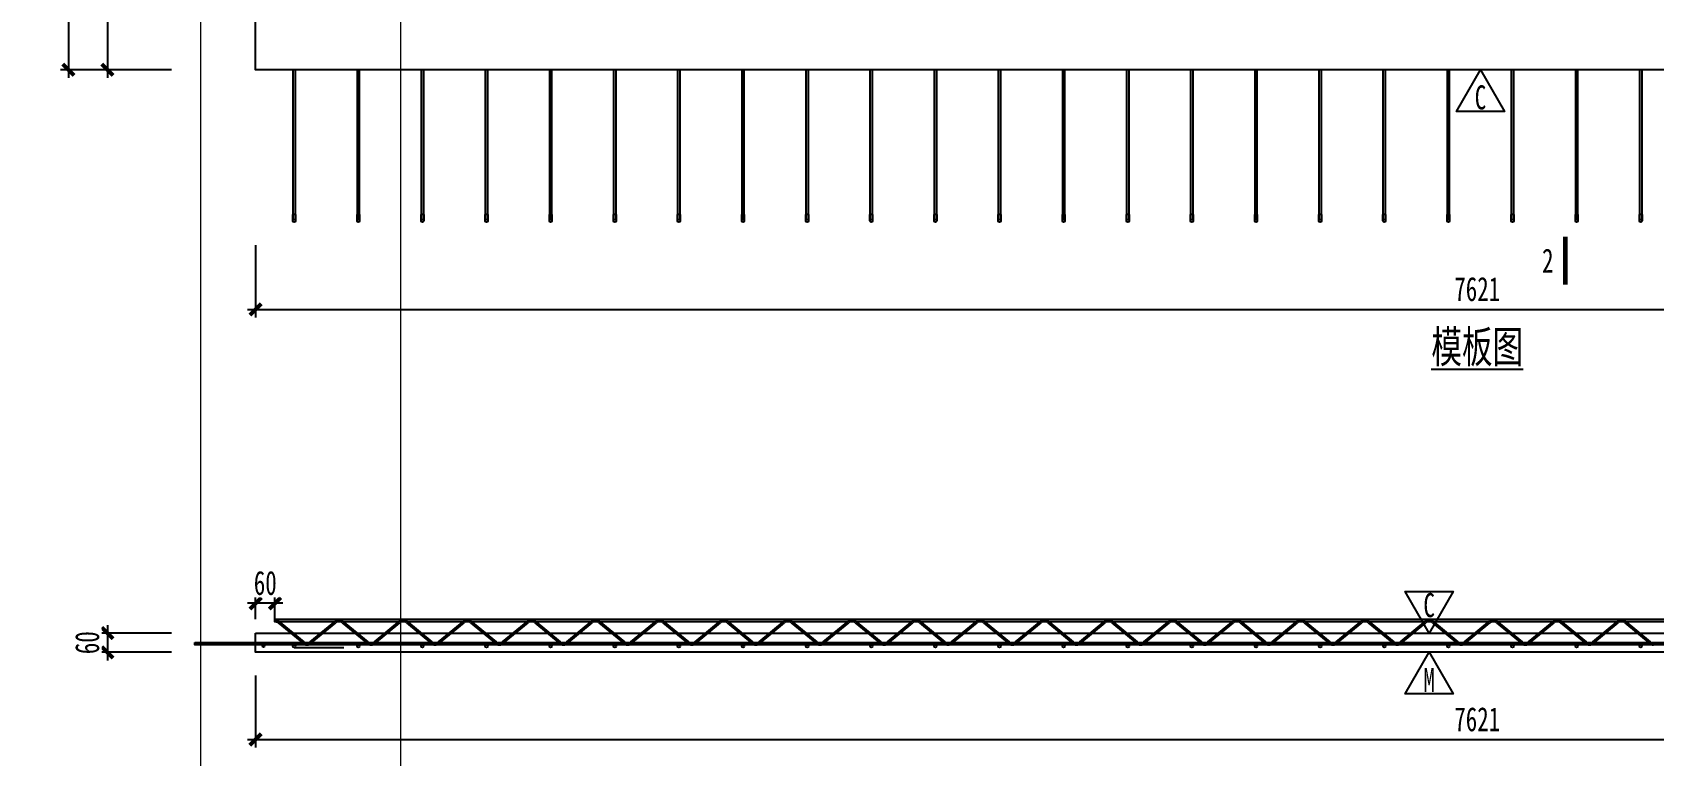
# Model space of a CAD drawing. Extents: x -524 to 129100, y -10500 to 1.
# Drawn here: x -524 to 4533, y -5351 to -3096 of the extents above; entities that cross this region are included whole.
import ezdxf

# ---------------------------------------------------------------- set-up
doc = ezdxf.new("R2010")
doc.units = 0
doc.header["$LTSCALE"] = 250
doc.linetypes.add('BeePC_CENTER', pattern=[2, 1.25, -0.25, 0.25, -0.25])
doc.layers.get('0').update_dxf_attribs({"linetype": 'CONTINUOUS'})
doc.layers.get('Defpoints').update_dxf_attribs({"linetype": 'CONTINUOUS'})
for name, color, linetype in [('BeePC-CCBZ', 110, 'CONTINUOUS'), ('BeePC-GJ-LEVEL', 141, 'CONTINUOUS'), ('BeePC-GJ-Truss', 185, 'CONTINUOUS'), ('BeePC-TONG-ZT', 50, 'CONTINUOUS')]:
    doc.layers.add(name, color=color, linetype=linetype)
doc.layers.add('G-ANNO-TTLB', color=7, linetype='CONTINUOUS', lineweight=9)
doc.layers.add('G-ANNO-TTLB-THIN', color=7, linetype='CONTINUOUS', lineweight=9)
doc.styles.add('BeePC_Dim', font='simfang.ttf', dxfattribs={"width": 0.7})
doc.styles.add('BeePC_Text', font='simfang.ttf', dxfattribs={"width": 0.7})
doc.dimstyles.new('BeePC_DIM_25_25', dxfattribs={"dimtxt": 75, "dimasz": 25, "dimexe": 25, "dimexo": 0, "dimgap": 25, "dimtad": 1, "dimdec": 0, "dimzin": 0, "dimdsep": 46, "dimtxsty": 'BeePC_Dim', "dimblk": 'ARCHTICK', "dimcen": 0, "dimdle": 25, "dimclrt": 7, "dimadec": 0, "dimazin": 0, "dimtfac": 1, "dimtdec": 0, "dimtix": 1, "dimtmove": 2, "dimatfit": 3, "dimfxl": 250, "dimfxlon": 1, "dimtfill": 1, "dimtolj": 1, "dimtzin": 0, "dimarcsym": 0})

# ---------------------------------------------------------------- blocks, each defined once
blk = doc.blocks.new('A2-嗡嗡 - A2_嗡嗡-493291-DB1详图')
at = {"layer": 'G-ANNO-TTLB'}
blk.add_line((27.5, -513), (27.5, -113), dxfattribs=at)
at = {"layer": 'G-ANNO-TTLB-THIN'}
blk.add_line((2.5, -103), (2.5, -523), dxfattribs=at)
blk = doc.blocks.new('剖切符号')
at = {"const_width": 15}
blk.add_lwpolyline([(0, 75), (0, -75)], dxfattribs=at)
blk = doc.blocks.new('_ArchTick')
at = {"color": 0, "linetype": 'ByBlock', "const_width": 0.5}
blk.add_lwpolyline([(-0.71, -0.71), (0.71, 0.71)], dxfattribs=at)
blk = doc.blocks.new('*D39')
at = {"layer": 'BeePC-CCBZ', "color": 0, "lineweight": -2, "transparency": 16777216}
for p, q in [((172.3, -3759.1), (172.3, -3984.1)), ((7792.8, -3759.1), (7792.8, -3984.1)), ((147.3, -3959.1), (7817.8, -3959.1))]:
    blk.add_line(p, q, dxfattribs=at)
at = {"layer": 'Defpoints', "color": 0, "transparency": 16777216}
for p in [(172.3, -2012.1), (7792.8, -2012.1), (7792.8, -3959.1)]:
    blk.add_point(p, dxfattribs=at)
at = {"layer": 'BeePC-CCBZ', "color": 0, "lineweight": -2, "transparency": 16777216, "xscale": 25, "yscale": 25, "zscale": 25, "rotation": 180}
blk.add_blockref('_ArchTick', (172.3, -3959.1), dxfattribs=at)
at = {"layer": 'BeePC-CCBZ', "color": 0, "lineweight": -2, "transparency": 16777216, "xscale": 25, "yscale": 25, "zscale": 25}
blk.add_blockref('_ArchTick', (7792.8, -3959.1), dxfattribs=at)
at = {"layer": 'BeePC-CCBZ', "color": 7, "linetype": 'BeePC_CENTER', "transparency": 16777216, "insert": (3982.6, -3896.2), "char_height": 75, "attachment_point": 5, "style": 'BeePC_Dim', "bg_fill": 3, "box_fill_scale": 1.1, "bg_fill_color": 256, "bg_fill_true_color": 13158600, "bg_fill_transparency": 0}
blk.add_mtext('\\A1;7621', dxfattribs=at)
blk = doc.blocks.new('*D41')
at = {"layer": 'BeePC-CCBZ', "color": 0, "lineweight": -2, "transparency": 16777216}
for p, q in [((-89.7, -1162.1), (-314.7, -1162.1)), ((-289.7, -1137.1), (-289.7, -3237.1)), ((-89.7, -3212.1), (-314.7, -3212.1))]:
    blk.add_line(p, q, dxfattribs=at)
at = {"layer": 'Defpoints', "color": 0, "transparency": 16777216}
for p in [(7.3, -1162.1), (-289.7, -3212.1), (3982.6, -3212.1)]:
    blk.add_point(p, dxfattribs=at)
at = {"layer": 'BeePC-CCBZ', "color": 0, "lineweight": -2, "transparency": 16777216, "xscale": 25, "yscale": 25, "zscale": 25}
for p, rotation in [((-289.7, -1162.1), 90), ((-289.7, -3212.1), 270)]:
    blk.add_blockref('_ArchTick', p, dxfattribs=dict(at, rotation=rotation))
at = {"layer": 'BeePC-CCBZ', "color": 7, "linetype": 'BeePC_CENTER', "transparency": 16777216, "insert": (-352.6, -2187.1), "char_height": 75, "attachment_point": 5, "rotation": 90, "style": 'BeePC_Dim', "bg_fill": 3, "box_fill_scale": 1.1, "bg_fill_color": 256, "bg_fill_true_color": 13158600, "bg_fill_transparency": 0}
blk.add_mtext('\\A1;2050', dxfattribs=at)
blk = doc.blocks.new('*D42')
at = {"layer": 'BeePC-CCBZ', "color": 0, "lineweight": -2, "transparency": 16777216}
for p, q in [((-411.7, -787.1), (-411.7, -3237.1)), ((-211.7, -812.1), (-436.7, -812.1)), ((-211.7, -3212.1), (-436.7, -3212.1))]:
    blk.add_line(p, q, dxfattribs=at)
at = {"layer": 'Defpoints', "color": 0, "transparency": 16777216}
for p in [(3982.6, -812.1), (-411.7, -3212.1), (3982.6, -3212.1)]:
    blk.add_point(p, dxfattribs=at)
at = {"layer": 'BeePC-CCBZ', "color": 0, "lineweight": -2, "transparency": 16777216, "xscale": 25, "yscale": 25, "zscale": 25}
for p, rotation in [((-411.7, -812.1), 90), ((-411.7, -3212.1), 270)]:
    blk.add_blockref('_ArchTick', p, dxfattribs=dict(at, rotation=rotation))
at = {"layer": 'BeePC-CCBZ', "color": 7, "linetype": 'BeePC_CENTER', "transparency": 16777216, "insert": (-474.6, -2012.1), "char_height": 75, "attachment_point": 5, "rotation": 90, "style": 'BeePC_Dim', "bg_fill": 3, "box_fill_scale": 1.1, "bg_fill_color": 256, "bg_fill_true_color": 13158600, "bg_fill_transparency": 0}
blk.add_mtext('\\A1;2400', dxfattribs=at)
blk = doc.blocks.new('*D44')
at = {"layer": 'BeePC-CCBZ', "color": 0, "lineweight": -2, "transparency": 16777216}
for p, q in [((8004.8, -1162.1), (8229.8, -1162.1)), ((8204.8, -1137.1), (8204.8, -3237.1)), ((8004.8, -3212.1), (8229.8, -3212.1))]:
    blk.add_line(p, q, dxfattribs=at)
at = {"layer": 'Defpoints', "color": 0, "transparency": 16777216}
for p in [(7982.3, -1162.1), (3982.6, -3212.1), (8204.8, -3212.1)]:
    blk.add_point(p, dxfattribs=at)
at = {"layer": 'BeePC-CCBZ', "color": 0, "lineweight": -2, "transparency": 16777216, "xscale": 25, "yscale": 25, "zscale": 25}
for p, rotation in [((8204.8, -1162.1), 90), ((8204.8, -3212.1), 270)]:
    blk.add_blockref('_ArchTick', p, dxfattribs=dict(at, rotation=rotation))
at = {"layer": 'BeePC-CCBZ', "color": 7, "linetype": 'BeePC_CENTER', "transparency": 16777216, "insert": (8141.9, -2187.1), "char_height": 75, "attachment_point": 5, "rotation": 90, "style": 'BeePC_Dim', "bg_fill": 3, "box_fill_scale": 1.1, "bg_fill_color": 256, "bg_fill_true_color": 13158600, "bg_fill_transparency": 0}
blk.add_mtext('\\A1;2050', dxfattribs=at)
blk = doc.blocks.new('*D47')
at = {"layer": 'BeePC-CCBZ', "color": 0, "lineweight": -2, "transparency": 16777216}
for p, q in [((8126.8, -2912.1), (8351.8, -2912.1)), ((8326.8, -2887.1), (8326.8, -3237.1)), ((8126.8, -3212.1), (8351.8, -3212.1))]:
    blk.add_line(p, q, dxfattribs=at)
at = {"layer": 'Defpoints', "color": 0, "transparency": 16777216}
for p in [(1632.6, -2912.1), (3982.6, -3212.1), (8326.8, -3212.1)]:
    blk.add_point(p, dxfattribs=at)
at = {"layer": 'BeePC-CCBZ', "color": 0, "lineweight": -2, "transparency": 16777216, "xscale": 25, "yscale": 25, "zscale": 25}
for p, rotation in [((8326.8, -2912.1), 90), ((8326.8, -3212.1), 270)]:
    blk.add_blockref('_ArchTick', p, dxfattribs=dict(at, rotation=rotation))
at = {"layer": 'BeePC-CCBZ', "color": 7, "linetype": 'BeePC_CENTER', "transparency": 16777216, "insert": (8263.9, -3062.1), "char_height": 75, "attachment_point": 5, "rotation": 90, "style": 'BeePC_Dim', "bg_fill": 3, "box_fill_scale": 1.1, "bg_fill_color": 256, "bg_fill_true_color": 13158600, "bg_fill_transparency": 0}
blk.add_mtext('\\A1;300', dxfattribs=at)
blk = doc.blocks.new('*D48')
at = {"layer": 'BeePC-CCBZ', "color": 0, "lineweight": -2, "transparency": 16777216}
for p, q in [((172.3, -4925.6), (172.3, -4850.6)), ((232.6, -4925.6), (232.6, -4850.6)), ((257.6, -4875.6), (147.3, -4875.6))]:
    blk.add_line(p, q, dxfattribs=at)
at = {"layer": 'Defpoints', "color": 0, "transparency": 16777216}
for p in [(232.6, -4929.6), (172.3, -4998.6)]:
    blk.add_point(p, dxfattribs=at)
at = {"layer": 'BeePC-CCBZ', "color": 0, "lineweight": -2, "transparency": 16777216, "xscale": 25, "yscale": 25, "zscale": 25}
blk.add_blockref('_ArchTick', (172.3, -4875.6), dxfattribs=at)
at = {"layer": 'BeePC-CCBZ', "color": 0, "lineweight": -2, "transparency": 16777216, "xscale": 25, "yscale": 25, "zscale": 25, "rotation": 180}
blk.add_blockref('_ArchTick', (232.6, -4875.6), dxfattribs=at)
at = {"layer": 'BeePC-CCBZ', "color": 7, "linetype": 'BeePC_CENTER', "transparency": 16777216, "insert": (202.5, -4812.7), "char_height": 75, "attachment_point": 5, "style": 'BeePC_Dim', "bg_fill": 3, "box_fill_scale": 1.1, "bg_fill_color": 256, "bg_fill_true_color": 13158600, "bg_fill_transparency": 0}
blk.add_mtext('\\A1;60', dxfattribs=at)
at = {"layer": 'Defpoints', "color": 0, "transparency": 16777216}
blk.add_point((172.3, -4875.6), dxfattribs=at)
blk = doc.blocks.new('*D50')
at = {"layer": 'BeePC-CCBZ', "color": 0, "lineweight": -2, "transparency": 16777216}
for p, q in [((172.3, -5100.6), (172.3, -5325.6)), ((7792.8, -5100.6), (7792.8, -5325.6)), ((147.3, -5300.6), (7817.8, -5300.6))]:
    blk.add_line(p, q, dxfattribs=at)
at = {"layer": 'Defpoints', "color": 0, "transparency": 16777216}
for p in [(172.3, -4998.6), (7792.8, -4998.6), (7792.8, -5300.6)]:
    blk.add_point(p, dxfattribs=at)
at = {"layer": 'BeePC-CCBZ', "color": 0, "lineweight": -2, "transparency": 16777216, "xscale": 25, "yscale": 25, "zscale": 25, "rotation": 180}
blk.add_blockref('_ArchTick', (172.3, -5300.6), dxfattribs=at)
at = {"layer": 'BeePC-CCBZ', "color": 0, "lineweight": -2, "transparency": 16777216, "xscale": 25, "yscale": 25, "zscale": 25}
blk.add_blockref('_ArchTick', (7792.8, -5300.6), dxfattribs=at)
at = {"layer": 'BeePC-CCBZ', "color": 7, "linetype": 'BeePC_CENTER', "transparency": 16777216, "insert": (3982.6, -5237.7), "char_height": 75, "attachment_point": 5, "style": 'BeePC_Dim', "bg_fill": 3, "box_fill_scale": 1.1, "bg_fill_color": 256, "bg_fill_true_color": 13158600, "bg_fill_transparency": 0}
blk.add_mtext('\\A1;7621', dxfattribs=at)
blk = doc.blocks.new('*D51')
at = {"layer": 'BeePC-CCBZ', "color": 0, "lineweight": -2, "transparency": 16777216}
for p, q in [((-289.7, -4943.6), (-289.7, -5053.6)), ((-89.7, -4968.6), (-314.7, -4968.6)), ((-89.7, -5028.6), (-314.7, -5028.6))]:
    blk.add_line(p, q, dxfattribs=at)
at = {"layer": 'Defpoints', "color": 0, "transparency": 16777216}
for p in [(3982.6, -4968.6), (3982.6, -5028.6)]:
    blk.add_point(p, dxfattribs=at)
at = {"layer": 'BeePC-CCBZ', "color": 0, "lineweight": -2, "transparency": 16777216, "xscale": 25, "yscale": 25, "zscale": 25}
for p, rotation in [((-289.7, -4968.6), 270), ((-289.7, -5028.6), 90)]:
    blk.add_blockref('_ArchTick', p, dxfattribs=dict(at, rotation=rotation))
at = {"layer": 'BeePC-CCBZ', "color": 7, "linetype": 'BeePC_CENTER', "transparency": 16777216, "insert": (-352.6, -4998.6), "char_height": 75, "attachment_point": 5, "rotation": 90, "style": 'BeePC_Dim', "bg_fill": 3, "box_fill_scale": 1.1, "bg_fill_color": 256, "bg_fill_true_color": 13158600, "bg_fill_transparency": 0}
blk.add_mtext('\\A1;60', dxfattribs=at)
at = {"layer": 'Defpoints', "color": 0, "transparency": 16777216}
blk.add_point((-289.7, -5028.6), dxfattribs=at)

msp = doc.modelspace()

# ---------------------------------------------------------------- block references
at = {"xscale": 25, "yscale": 25, "zscale": 25}
msp.add_blockref('A2-嗡嗡 - A2_嗡嗡-493291-DB1详图', (-62.5, 2575), dxfattribs=at)

# ---------------------------------------------------------------- next in the draw order: linework, layer by layer
for points in [[(3992.6, -3212.1, 0), (4067.6, -3342, 0), (3917.6, -3342, 0)], [(3832.6, -4968.6, 0), (3757.6, -4838.7, 0), (3907.6, -4838.7, 0)], [(3832.6, -5028.6, 0), (3907.6, -5158.5, 0), (3757.6, -5158.5, 0)]]:
    msp.add_polyline3d(points, close=True)
at = {"layer": 'BeePC-GJ-LEVEL'}
for points in [[(296.6, -3677.3), (296.6, -3212.1), (288.6, -3212.1), (288.6, -3677.3)], [(496.6, -3677.3), (496.6, -3212.1), (488.6, -3212.1), (488.6, -3677.3)], [(696.6, -3677.3), (696.6, -3212.1), (688.6, -3212.1), (688.6, -3677.3)], [(896.6, -3677.3), (896.6, -3212.1), (888.6, -3212.1), (888.6, -3677.3)], [(1096.6, -3677.3), (1096.6, -3212.1), (1088.6, -3212.1), (1088.6, -3677.3)], [(1296.6, -3677.3), (1296.6, -3212.1), (1288.6, -3212.1), (1288.6, -3677.3)], [(1496.6, -3677.3), (1496.6, -3212.1), (1488.6, -3212.1), (1488.6, -3677.3)], [(1696.6, -3677.3), (1696.6, -3212.1), (1688.6, -3212.1), (1688.6, -3677.3)], [(1896.6, -3677.3), (1896.6, -3212.1), (1888.6, -3212.1), (1888.6, -3677.3)], [(2096.6, -3677.3), (2096.6, -3212.1), (2088.6, -3212.1), (2088.6, -3677.3)], [(2296.6, -3677.3), (2296.6, -3212.1), (2288.6, -3212.1), (2288.6, -3677.3)], [(2496.6, -3677.3), (2496.6, -3212.1), (2488.6, -3212.1), (2488.6, -3677.3)], [(2696.6, -3677.3), (2696.6, -3212.1), (2688.6, -3212.1), (2688.6, -3677.3)], [(2896.6, -3677.3), (2896.6, -3212.1), (2888.6, -3212.1), (2888.6, -3677.3)], [(3096.6, -3677.3), (3096.6, -3212.1), (3088.6, -3212.1), (3088.6, -3677.3)], [(3296.6, -3677.3), (3296.6, -3212.1), (3288.6, -3212.1), (3288.6, -3677.3)], [(3496.6, -3677.3), (3496.6, -3212.1), (3488.6, -3212.1), (3488.6, -3677.3)], [(3696.6, -3677.3), (3696.6, -3212.1), (3688.6, -3212.1), (3688.6, -3677.3)], [(3896.6, -3677.3), (3896.6, -3212.1), (3888.6, -3212.1), (3888.6, -3677.3)], [(4096.6, -3677.3), (4096.6, -3212.1), (4088.6, -3212.1), (4088.6, -3677.3)], [(4296.6, -3677.3), (4296.6, -3212.1), (4288.6, -3212.1), (4288.6, -3677.3)], [(4496.6, -3677.3), (4496.6, -3212.1), (4488.6, -3212.1), (4488.6, -3677.3)], [(288.6, -3683.1), (288.6, -3663.1)], [(296.6, -3663.1), (288.6, -3663.1)], [(296.6, -3663.1), (296.6, -3683.1)], [(488.6, -3683.1), (488.6, -3663.1)], [(496.6, -3663.1), (488.6, -3663.1)], [(496.6, -3663.1), (496.6, -3683.1)], [(688.6, -3683.1), (688.6, -3663.1)], [(696.6, -3663.1), (688.6, -3663.1)], [(696.6, -3663.1), (696.6, -3683.1)], [(888.6, -3683.1), (888.6, -3663.1)], [(896.6, -3663.1), (888.6, -3663.1)], [(896.6, -3663.1), (896.6, -3683.1)], [(1088.6, -3683.1), (1088.6, -3663.1)], [(1096.6, -3663.1), (1088.6, -3663.1)], [(1096.6, -3663.1), (1096.6, -3683.1)], [(1288.6, -3683.1), (1288.6, -3663.1)], [(1296.6, -3663.1), (1288.6, -3663.1)], [(1296.6, -3663.1), (1296.6, -3683.1)], [(1488.6, -3683.1), (1488.6, -3663.1)], [(1496.6, -3663.1), (1488.6, -3663.1)], [(1496.6, -3663.1), (1496.6, -3683.1)], [(1688.6, -3683.1), (1688.6, -3663.1)], [(1696.6, -3663.1), (1688.6, -3663.1)], [(1696.6, -3663.1), (1696.6, -3683.1)], [(1888.6, -3683.1), (1888.6, -3663.1)], [(1896.6, -3663.1), (1888.6, -3663.1)], [(1896.6, -3663.1), (1896.6, -3683.1)], [(2088.6, -3683.1), (2088.6, -3663.1)], [(2096.6, -3663.1), (2088.6, -3663.1)], [(2096.6, -3663.1), (2096.6, -3683.1)], [(2288.6, -3683.1), (2288.6, -3663.1)], [(2296.6, -3663.1), (2288.6, -3663.1)], [(2296.6, -3663.1), (2296.6, -3683.1)], [(2488.6, -3683.1), (2488.6, -3663.1)], [(2496.6, -3663.1), (2488.6, -3663.1)], [(2496.6, -3663.1), (2496.6, -3683.1)], [(2688.6, -3683.1), (2688.6, -3663.1)], [(2696.6, -3663.1), (2688.6, -3663.1)], [(2696.6, -3663.1), (2696.6, -3683.1)], [(2888.6, -3683.1), (2888.6, -3663.1)], [(2896.6, -3663.1), (2888.6, -3663.1)], [(2896.6, -3663.1), (2896.6, -3683.1)], [(3088.6, -3683.1), (3088.6, -3663.1)], [(3096.6, -3663.1), (3088.6, -3663.1)], [(3096.6, -3663.1), (3096.6, -3683.1)], [(3288.6, -3683.1), (3288.6, -3663.1)], [(3296.6, -3663.1), (3288.6, -3663.1)], [(3296.6, -3663.1), (3296.6, -3683.1)], [(3488.6, -3683.1), (3488.6, -3663.1)], [(3496.6, -3663.1), (3488.6, -3663.1)], [(3496.6, -3663.1), (3496.6, -3683.1)], [(3688.6, -3683.1), (3688.6, -3663.1)], [(3696.6, -3663.1), (3688.6, -3663.1)], [(3696.6, -3663.1), (3696.6, -3683.1)], [(3888.6, -3683.1), (3888.6, -3663.1)], [(3896.6, -3663.1), (3888.6, -3663.1)], [(3896.6, -3663.1), (3896.6, -3683.1)], [(4088.6, -3683.1), (4088.6, -3663.1)], [(4096.6, -3663.1), (4088.6, -3663.1)], [(4096.6, -3663.1), (4096.6, -3683.1)], [(4288.6, -3683.1), (4288.6, -3663.1)], [(4296.6, -3663.1), (4288.6, -3663.1)], [(4296.6, -3663.1), (4296.6, -3683.1)], [(4488.6, -3683.1), (4488.6, -3663.1)], [(4496.6, -3663.1), (4488.6, -3663.1)], [(4496.6, -3663.1), (4496.6, -3683.1)], [(-17.7, -4997.6), (7932.8, -4997.6), (7932.8, -5005.6), (-17.7, -5005.6), (-17.7, -4997.6)], [(292.6, -5013.6), (447.1, -5013.6)]]:
    msp.add_lwpolyline(points, dxfattribs=at)
for centre, radius in [((292.6, -3683.1), 4), ((492.6, -3683.1), 4), ((692.6, -3683.1), 4), ((892.6, -3683.1), 4), ((1092.6, -3683.1), 4), ((1292.6, -3683.1), 4), ((1492.6, -3683.1), 4), ((1692.6, -3683.1), 4), ((1892.6, -3683.1), 4), ((2092.6, -3683.1), 4), ((2292.6, -3683.1), 4), ((2492.6, -3683.1), 4), ((2692.6, -3683.1), 4), ((2892.6, -3683.1), 4), ((3092.6, -3683.1), 4), ((3292.6, -3683.1), 4), ((3492.6, -3683.1), 4), ((3692.6, -3683.1), 4), ((3892.6, -3683.1), 4), ((4092.6, -3683.1), 4), ((4292.6, -3683.1), 4), ((4492.6, -3683.1), 4), ((292.6, -5009.6), 4), ((492.6, -5009.6), 4), ((692.6, -5009.6), 4), ((892.6, -5009.6), 4), ((1092.6, -5009.6), 4), ((1292.6, -5009.6), 4), ((1492.6, -5009.6), 4), ((1692.6, -5009.6), 4), ((1892.6, -5009.6), 4), ((2092.6, -5009.6), 4), ((2292.6, -5009.6), 4), ((2492.6, -5009.6), 4), ((2692.6, -5009.6), 4), ((2892.6, -5009.6), 4), ((3092.6, -5009.6), 4), ((3292.6, -5009.6), 4), ((3492.6, -5009.6), 4), ((3692.6, -5009.6), 4), ((3892.6, -5009.6), 4), ((4092.6, -5009.6), 4), ((4292.6, -5009.6), 4), ((4492.6, -5009.6), 4), ((197.3, -5009.6), 3), ((197.3, -5009.6), 3), ((197.3, -5009.6), 3)]:
    msp.add_circle(centre, radius, dxfattribs=at)
at = {"layer": 'BeePC-GJ-Truss'}
for points in [[(232.6, -4925.6), (7732.6, -4925.6), (7732.6, -4933.6), (232.6, -4933.6), (232.6, -4925.6)], [(232.6, -4926.9), (236.8, -4927.5), (240, -4928.7), (242.8, -4930.5), (322.4, -4995.8)], [(232.6, -4932.9), (236.8, -4933.1), (240.1, -4934.4), (242.8, -4936.5), (322.4, -5001.8), (325.2, -5003.6), (328.4, -5004.9), (332.6, -5005.6)], [(332.6, -5005.6), (336, -5005.1), (339.2, -5004), (342.8, -5001.8), (422.4, -4936.5)], [(342.8, -4995.8), (422.4, -4930.5)], [(442.8, -4930.5), (522.4, -4995.8)], [(442.8, -4936.5), (522.4, -5001.8), (525.2, -5003.6), (528.4, -5004.9), (532.6, -5005.6)], [(532.6, -5005.6), (536, -5005.1), (539.2, -5004), (542.8, -5001.8), (622.4, -4936.5)], [(542.8, -4995.8), (622.4, -4930.5)], [(642.8, -4930.5), (722.4, -4995.8)], [(642.8, -4936.5), (722.4, -5001.8), (725.2, -5003.6), (728.4, -5004.9), (732.6, -5005.6)], [(732.6, -5005.6), (736, -5005.1), (739.2, -5004), (742.8, -5001.8), (822.4, -4936.5)], [(742.8, -4995.8), (822.4, -4930.5)], [(842.8, -4930.5), (922.4, -4995.8)], [(842.8, -4936.5), (922.4, -5001.8), (925.2, -5003.6), (928.4, -5004.9), (932.6, -5005.6)], [(932.6, -5005.6), (936, -5005.1), (939.2, -5004), (942.8, -5001.8), (1022.4, -4936.5)], [(942.8, -4995.8), (1022.4, -4930.5)], [(1042.8, -4930.5), (1122.4, -4995.8)], [(1042.8, -4936.5), (1122.4, -5001.8), (1125.2, -5003.6), (1128.4, -5004.9), (1132.6, -5005.6)], [(1132.6, -5005.6), (1136, -5005.1), (1139.2, -5004), (1142.8, -5001.8), (1222.4, -4936.5)], [(1142.8, -4995.8), (1222.4, -4930.5)], [(1242.8, -4930.5), (1322.4, -4995.8)], [(1242.8, -4936.5), (1322.4, -5001.8), (1325.2, -5003.6), (1328.4, -5004.9), (1332.6, -5005.6)], [(1332.6, -5005.6), (1336, -5005.1), (1339.2, -5004), (1342.8, -5001.8), (1422.4, -4936.5)], [(1342.8, -4995.8), (1422.4, -4930.5)], [(1442.8, -4930.5), (1522.4, -4995.8)], [(1442.8, -4936.5), (1522.4, -5001.8), (1525.2, -5003.6), (1528.4, -5004.9), (1532.6, -5005.6)], [(1532.6, -5005.6), (1536, -5005.1), (1539.2, -5004), (1542.8, -5001.8), (1622.4, -4936.5)], [(1542.8, -4995.8), (1622.4, -4930.5)], [(1642.8, -4930.5), (1722.4, -4995.8)], [(1642.8, -4936.5), (1722.4, -5001.8), (1725.2, -5003.6), (1728.4, -5004.9), (1732.6, -5005.6)], [(1732.6, -5005.6), (1736, -5005.1), (1739.2, -5004), (1742.8, -5001.8), (1822.4, -4936.5)], [(1742.8, -4995.8), (1822.4, -4930.5)], [(1842.8, -4930.5), (1922.4, -4995.8)], [(1842.8, -4936.5), (1922.4, -5001.8), (1925.2, -5003.6), (1928.4, -5004.9), (1932.6, -5005.6)], [(1932.6, -5005.6), (1936, -5005.1), (1939.2, -5004), (1942.8, -5001.8), (2022.4, -4936.5)], [(1942.8, -4995.8), (2022.4, -4930.5)], [(2042.8, -4930.5), (2122.4, -4995.8)], [(2042.8, -4936.5), (2122.4, -5001.8), (2125.2, -5003.6), (2128.4, -5004.9), (2132.6, -5005.6)], [(2132.6, -5005.6), (2136, -5005.1), (2139.2, -5004), (2142.8, -5001.8), (2222.4, -4936.5)], [(2142.8, -4995.8), (2222.4, -4930.5)], [(2242.8, -4930.5), (2322.4, -4995.8)], [(2242.8, -4936.5), (2322.4, -5001.8), (2325.2, -5003.6), (2328.4, -5004.9), (2332.6, -5005.6)], [(2332.6, -5005.6), (2336, -5005.1), (2339.2, -5004), (2342.8, -5001.8), (2422.4, -4936.5)], [(2342.8, -4995.8), (2422.4, -4930.5)], [(2442.8, -4930.5), (2522.4, -4995.8)], [(2442.8, -4936.5), (2522.4, -5001.8), (2525.2, -5003.6), (2528.4, -5004.9), (2532.6, -5005.6)], [(2532.6, -5005.6), (2536, -5005.1), (2539.2, -5004), (2542.8, -5001.8), (2622.4, -4936.5)], [(2542.8, -4995.8), (2622.4, -4930.5)], [(2642.8, -4930.5), (2722.4, -4995.8)], [(2642.8, -4936.5), (2722.4, -5001.8), (2725.2, -5003.6), (2728.4, -5004.9), (2732.6, -5005.6)], [(2732.6, -5005.6), (2736, -5005.1), (2739.2, -5004), (2742.8, -5001.8), (2822.4, -4936.5)], [(2742.8, -4995.8), (2822.4, -4930.5)], [(2842.8, -4930.5), (2922.4, -4995.8)], [(2842.8, -4936.5), (2922.4, -5001.8), (2925.2, -5003.6), (2928.4, -5004.9), (2932.6, -5005.6)], [(2932.6, -5005.6), (2936, -5005.1), (2939.2, -5004), (2942.8, -5001.8), (3022.4, -4936.5)], [(2942.8, -4995.8), (3022.4, -4930.5)], [(3042.8, -4930.5), (3122.4, -4995.8)], [(3042.8, -4936.5), (3122.4, -5001.8), (3125.2, -5003.6), (3128.4, -5004.9), (3132.6, -5005.6)], [(3132.6, -5005.6), (3136, -5005.1), (3139.2, -5004), (3142.8, -5001.8), (3222.4, -4936.5)], [(3142.8, -4995.8), (3222.4, -4930.5)], [(3242.8, -4930.5), (3322.4, -4995.8)], [(3242.8, -4936.5), (3322.4, -5001.8), (3325.2, -5003.6), (3328.4, -5004.9), (3332.6, -5005.6)], [(3332.6, -5005.6), (3336, -5005.1), (3339.2, -5004), (3342.8, -5001.8), (3422.4, -4936.5)], [(3342.8, -4995.8), (3422.4, -4930.5)], [(3442.8, -4930.5), (3522.4, -4995.8)], [(3442.8, -4936.5), (3522.4, -5001.8), (3525.2, -5003.6), (3528.4, -5004.9), (3532.6, -5005.6)], [(3532.6, -5005.6), (3536, -5005.1), (3539.2, -5004), (3542.8, -5001.8), (3622.4, -4936.5)], [(3542.8, -4995.8), (3622.4, -4930.5)], [(3642.8, -4930.5), (3722.4, -4995.8)], [(3642.8, -4936.5), (3722.4, -5001.8), (3725.2, -5003.6), (3728.4, -5004.9), (3732.6, -5005.6)], [(3732.6, -5005.6), (3736, -5005.1), (3739.2, -5004), (3742.8, -5001.8), (3822.4, -4936.5)], [(3742.8, -4995.8), (3822.4, -4930.5)], [(3842.8, -4930.5), (3922.4, -4995.8)], [(3842.8, -4936.5), (3922.4, -5001.8), (3925.2, -5003.6), (3928.4, -5004.9), (3932.6, -5005.6)], [(3932.6, -5005.6), (3936, -5005.1), (3939.2, -5004), (3942.8, -5001.8), (4022.4, -4936.5)], [(3942.8, -4995.8), (4022.4, -4930.5)], [(4042.8, -4930.5), (4122.4, -4995.8)], [(4042.8, -4936.5), (4122.4, -5001.8), (4125.2, -5003.6), (4128.4, -5004.9), (4132.6, -5005.6)], [(4132.6, -5005.6), (4136, -5005.1), (4139.2, -5004), (4142.8, -5001.8), (4222.4, -4936.5)], [(4142.8, -4995.8), (4222.4, -4930.5)], [(4242.8, -4930.5), (4322.4, -4995.8)], [(4242.8, -4936.5), (4322.4, -5001.8), (4325.2, -5003.6), (4328.4, -5004.9), (4332.6, -5005.6)], [(4332.6, -5005.6), (4336, -5005.1), (4339.2, -5004), (4342.8, -5001.8), (4422.4, -4936.5)], [(4342.8, -4995.8), (4422.4, -4930.5)], [(4442.8, -4930.5), (4522.4, -4995.8)], [(4442.8, -4936.5), (4522.4, -5001.8), (4525.2, -5003.6), (4528.4, -5004.9), (4532.6, -5005.6)], [(232.6, -4997.6), (7732.6, -4997.6), (7732.6, -5005.6), (232.6, -5005.6), (232.6, -4997.6)]]:
    msp.add_lwpolyline(points, dxfattribs=at)
for centre, major_axis, start_param, end_param in [((433.8, -4943.8), (18, 0), 1.635672, 2.256488), ((431.4, -4944.1), (12, 0), 1.470144, 2.422017), ((431.4, -4943.8), (18, 0), 0.885104, 1.50592), ((433.8, -4944.1), (12, 0), 0.719576, 1.671449), ((633.8, -4943.8), (18, 0), 1.635672, 2.256488), ((631.4, -4944.1), (12, 0), 1.470144, 2.422017), ((631.4, -4943.8), (18, 0), 0.885104, 1.50592), ((633.8, -4944.1), (12, 0), 0.719576, 1.671449), ((833.8, -4943.8), (18, 0), 1.635672, 2.256488), ((831.4, -4944.1), (12, 0), 1.470144, 2.422017), ((831.4, -4943.8), (18, 0), 0.885104, 1.50592), ((833.8, -4944.1), (12, 0), 0.719576, 1.671449), ((1033.8, -4943.8), (18, 0), 1.635672, 2.256488), ((1031.4, -4944.1), (12, 0), 1.470144, 2.422017), ((1031.4, -4943.8), (18, 0), 0.885104, 1.50592), ((1033.8, -4944.1), (12, 0), 0.719576, 1.671449), ((1233.8, -4943.8), (18, 0), 1.635672, 2.256488), ((1231.4, -4944.1), (12, 0), 1.470144, 2.422017), ((1231.4, -4943.8), (18, 0), 0.885104, 1.50592), ((1233.8, -4944.1), (12, 0), 0.719576, 1.671449), ((1433.8, -4943.8), (18, 0), 1.635672, 2.256488), ((1431.4, -4944.1), (12, 0), 1.470144, 2.422017), ((1431.4, -4943.8), (18, 0), 0.885104, 1.50592), ((1433.8, -4944.1), (12, 0), 0.719576, 1.671449), ((1633.8, -4943.8), (18, 0), 1.635672, 2.256488), ((1631.4, -4944.1), (12, 0), 1.470144, 2.422017), ((1631.4, -4943.8), (18, 0), 0.885104, 1.50592), ((1633.8, -4944.1), (12, 0), 0.719576, 1.671449), ((1833.8, -4943.8), (18, 0), 1.635672, 2.256488), ((1831.4, -4944.1), (12, 0), 1.470144, 2.422017), ((1831.4, -4943.8), (18, 0), 0.885104, 1.50592), ((1833.8, -4944.1), (12, 0), 0.719576, 1.671449), ((2033.8, -4943.8), (18, 0), 1.635672, 2.256488), ((2031.4, -4944.1), (12, 0), 1.470144, 2.422017), ((2031.4, -4943.8), (18, 0), 0.885104, 1.50592), ((2033.8, -4944.1), (12, 0), 0.719576, 1.671449), ((2233.8, -4943.8), (18, 0), 1.635672, 2.256488), ((2231.4, -4944.1), (12, 0), 1.470144, 2.422017), ((2231.4, -4943.8), (18, 0), 0.885104, 1.50592), ((2233.8, -4944.1), (12, 0), 0.719576, 1.671449), ((2433.8, -4943.8), (18, 0), 1.635672, 2.256488), ((2431.4, -4944.1), (12, 0), 1.470144, 2.422017), ((2431.4, -4943.8), (18, 0), 0.885104, 1.50592), ((2433.8, -4944.1), (12, 0), 0.719576, 1.671449), ((2633.8, -4943.8), (18, 0), 1.635672, 2.256488), ((2631.4, -4944.1), (12, 0), 1.470144, 2.422017), ((2631.4, -4943.8), (18, 0), 0.885104, 1.50592), ((2633.8, -4944.1), (12, 0), 0.719576, 1.671449), ((2833.8, -4943.8), (18, 0), 1.635672, 2.256488), ((2831.4, -4944.1), (12, 0), 1.470144, 2.422017), ((2831.4, -4943.8), (18, 0), 0.885104, 1.50592), ((2833.8, -4944.1), (12, 0), 0.719576, 1.671449), ((3033.8, -4943.8), (18, 0), 1.635672, 2.256488), ((3031.4, -4944.1), (12, 0), 1.470144, 2.422017), ((3031.4, -4943.8), (18, 0), 0.885104, 1.50592), ((3033.8, -4944.1), (12, 0), 0.719576, 1.671449), ((3233.8, -4943.8), (18, 0), 1.635672, 2.256488), ((3231.4, -4944.1), (12, 0), 1.470144, 2.422017), ((3231.4, -4943.8), (18, 0), 0.885104, 1.50592), ((3233.8, -4944.1), (12, 0), 0.719576, 1.671449), ((3433.8, -4943.8), (18, 0), 1.635672, 2.256488), ((3431.4, -4944.1), (12, 0), 1.470144, 2.422017), ((3431.4, -4943.8), (18, 0), 0.885104, 1.50592), ((3433.8, -4944.1), (12, 0), 0.719576, 1.671449), ((3633.8, -4943.8), (18, 0), 1.635672, 2.256488), ((3631.4, -4944.1), (12, 0), 1.470144, 2.422017), ((3631.4, -4943.8), (18, 0), 0.885104, 1.50592), ((3633.8, -4944.1), (12, 0), 0.719576, 1.671449), ((3833.8, -4943.8), (18, 0), 1.635672, 2.256488), ((3831.4, -4944.1), (12, 0), 1.470144, 2.422017), ((3831.4, -4943.8), (18, 0), 0.885104, 1.50592), ((3833.8, -4944.1), (12, 0), 0.719576, 1.671449), ((4033.8, -4943.8), (18, 0), 1.635672, 2.256488), ((4031.4, -4944.1), (12, 0), 1.470144, 2.422017), ((4031.4, -4943.8), (18, 0), 0.885104, 1.50592), ((4033.8, -4944.1), (12, 0), 0.719576, 1.671449), ((4233.8, -4943.8), (18, 0), 1.635672, 2.256488), ((4231.4, -4944.1), (12, 0), 1.470144, 2.422017), ((4231.4, -4943.8), (18, 0), 0.885104, 1.50592), ((4233.8, -4944.1), (12, 0), 0.719576, 1.671449), ((4433.8, -4943.8), (18, 0), 1.635672, 2.256488), ((4431.4, -4944.1), (12, 0), 1.470144, 2.422017), ((4431.4, -4943.8), (18, 0), 0.885104, 1.50592), ((4433.8, -4944.1), (12, 0), 0.719576, 1.671449), ((331.4, -4988.2), (12, 0), 3.861169, 4.813041), ((333.8, -4988.2), (12, 0), 4.611737, 5.563609), ((531.4, -4988.2), (12, 0), 3.861169, 4.813041), ((533.8, -4988.2), (12, 0), 4.611737, 5.563609), ((731.4, -4988.2), (12, 0), 3.861169, 4.813041), ((733.8, -4988.2), (12, 0), 4.611737, 5.563609), ((931.4, -4988.2), (12, 0), 3.861169, 4.813041), ((933.8, -4988.2), (12, 0), 4.611737, 5.563609), ((1131.4, -4988.2), (12, 0), 3.861169, 4.813041), ((1133.8, -4988.2), (12, 0), 4.611737, 5.563609), ((1331.4, -4988.2), (12, 0), 3.861169, 4.813041), ((1333.8, -4988.2), (12, 0), 4.611737, 5.563609), ((1531.4, -4988.2), (12, 0), 3.861169, 4.813041), ((1533.8, -4988.2), (12, 0), 4.611737, 5.563609), ((1731.4, -4988.2), (12, 0), 3.861169, 4.813041), ((1733.8, -4988.2), (12, 0), 4.611737, 5.563609), ((1931.4, -4988.2), (12, 0), 3.861169, 4.813041), ((1933.8, -4988.2), (12, 0), 4.611737, 5.563609), ((2131.4, -4988.2), (12, 0), 3.861169, 4.813041), ((2133.8, -4988.2), (12, 0), 4.611737, 5.563609), ((2331.4, -4988.2), (12, 0), 3.861169, 4.813041), ((2333.8, -4988.2), (12, 0), 4.611737, 5.563609), ((2531.4, -4988.2), (12, 0), 3.861169, 4.813041), ((2533.8, -4988.2), (12, 0), 4.611737, 5.563609), ((2731.4, -4988.2), (12, 0), 3.861169, 4.813041), ((2733.8, -4988.2), (12, 0), 4.611737, 5.563609), ((2931.4, -4988.2), (12, 0), 3.861169, 4.813041), ((2933.8, -4988.2), (12, 0), 4.611737, 5.563609), ((3131.4, -4988.2), (12, 0), 3.861169, 4.813041), ((3133.8, -4988.2), (12, 0), 4.611737, 5.563609), ((3331.4, -4988.2), (12, 0), 3.861169, 4.813041), ((3333.8, -4988.2), (12, 0), 4.611737, 5.563609), ((3531.4, -4988.2), (12, 0), 3.861169, 4.813041), ((3533.8, -4988.2), (12, 0), 4.611737, 5.563609), ((3731.4, -4988.2), (12, 0), 3.861169, 4.813041), ((3733.8, -4988.2), (12, 0), 4.611737, 5.563609), ((3931.4, -4988.2), (12, 0), 3.861169, 4.813041), ((3933.8, -4988.2), (12, 0), 4.611737, 5.563609), ((4131.4, -4988.2), (12, 0), 3.861169, 4.813041), ((4133.8, -4988.2), (12, 0), 4.611737, 5.563609), ((4331.4, -4988.2), (12, 0), 3.861169, 4.813041), ((4333.8, -4988.2), (12, 0), 4.611737, 5.563609), ((4531.4, -4988.2), (12, 0), 3.861169, 4.813041)]:
    msp.add_ellipse(centre, major_axis=major_axis, ratio=0.957465, start_param=start_param, end_param=end_param, dxfattribs=at)
at = {"layer": 'BeePC-TONG-ZT'}
for points in [[(7792.8, -1162.1), (7792.8, -3212.1), (172.3, -3212.1), (172.3, -1162.1), (422.3, -1162.1), (422.3, -812.1), (7642.3, -812.1), (7642.3, -1162.1), (7792.8, -1162.1)], [(172.3, -4968.6), (7792.8, -4968.6), (7792.8, -5028.6), (172.3, -5028.6), (172.3, -4968.6)]]:
    msp.add_lwpolyline(points, dxfattribs=at)

# ---------------------------------------------------------------- next in the draw order: block references
at = {"rotation": 180}
msp.add_blockref('剖切符号', (4257.6, -3807.1), dxfattribs=at)

# ---------------------------------------------------------------- next in the draw order: texts
at = {"attachment_point": 5, "style": 'BeePC_Text'}
for s, insert, char_height in [('C', (3992.6, -3298.7), 75), ('2', (4202.6, -3807.1), 75), ('\\L模板图\\o', (3982.6, -4081.1), 100), ('C', (3832.6, -4882), 75), ('M', (3832.6, -5115.2), 75)]:
    msp.add_mtext(s, dxfattribs=dict(at, insert=insert, char_height=char_height))

# ---------------------------------------------------------------- next in the draw order: dimensions: what is measured, and where the dimension line sits
at = {"layer": 'BeePC-CCBZ'}
for base, p1, p2, override, picture, middle in [((7792.8486193, -3959.1183432), (172.3486193, -2012.1183432), (7792.8486193, -2012.1183432), {"dimfxl": 200}, '*D39', (3982.5986193, -3896.2054303)), ((172.3, -4875.6), (232.6, -4929.6), (172.3, -4998.6), {"dimfxl": 50}, '*D48', (202.5, -4812.7))]:
    dim = msp.add_linear_dim(base=base, p1=p1, p2=p2, angle=0, dimstyle='BeePC_DIM_25_25', override=override, dxfattribs=at)
    dim.commit()
    dim.dimension.update_dxf_attribs({"geometry": picture, "text_midpoint": middle})

# ---------------------------------------------------------------- next in the draw order: dimensions: what is measured, and where the dimension line sits
for base, p1, p2, angle, picture, middle in [((-289.7, -3212.1), (7.3, -1162.1), (3982.6, -3212.1), 90, '*D41', (-352.6, -2187.1)), ((7792.8486193, -5300.6305297), (172.3486193, -4998.6305297), (7792.8486193, -4998.6305297), 0, '*D50', (3982.5986193, -5237.7176168))]:
    dim = msp.add_linear_dim(base=base, p1=p1, p2=p2, angle=angle, dimstyle='BeePC_DIM_25_25', override={"dimfxl": 200}, dxfattribs=at)
    dim.commit()
    dim.dimension.update_dxf_attribs({"geometry": picture, "text_midpoint": middle})

# ---------------------------------------------------------------- next in the draw order: dimensions: what is measured, and where the dimension line sits
for base, p1, p2, picture, middle in [((-411.7, -3212.1), (3982.6, -812.1), (3982.6, -3212.1), '*D42', (-474.6, -2012.1)), ((-289.7, -5028.6), (3982.6, -4968.6), (3982.6, -5028.6), '*D51', (-352.6, -4998.6))]:
    dim = msp.add_linear_dim(base=base, p1=p1, p2=p2, angle=90, dimstyle='BeePC_DIM_25_25', override={"dimfxl": 200}, dxfattribs=at)
    dim.commit()
    dim.dimension.update_dxf_attribs({"geometry": picture, "text_midpoint": middle})

# ---------------------------------------------------------------- next in the draw order: dimensions: what is measured, and where the dimension line sits
dim = msp.add_linear_dim(base=(8204.8, -3212.1), p1=(7982.3, -1162.1), p2=(3982.6, -3212.1), angle=90, dimstyle='BeePC_DIM_25_25', override={"dimfxl": 200}, dxfattribs=at)
dim.commit()
dim.dimension.update_dxf_attribs({"geometry": '*D44', "text_midpoint": (8141.9, -2187.1)})

# ---------------------------------------------------------------- next in the draw order: dimensions: what is measured, and where the dimension line sits
dim = msp.add_linear_dim(base=(8326.8, -3212.1), p1=(1632.6, -2912.1), p2=(3982.6, -3212.1), angle=90, dimstyle='BeePC_DIM_25_25', override={"dimfxl": 200}, dxfattribs=at)
dim.commit()
dim.dimension.update_dxf_attribs({"geometry": '*D47', "text_midpoint": (8263.9, -3062.1)})

doc.saveas('drawing.dxf')
